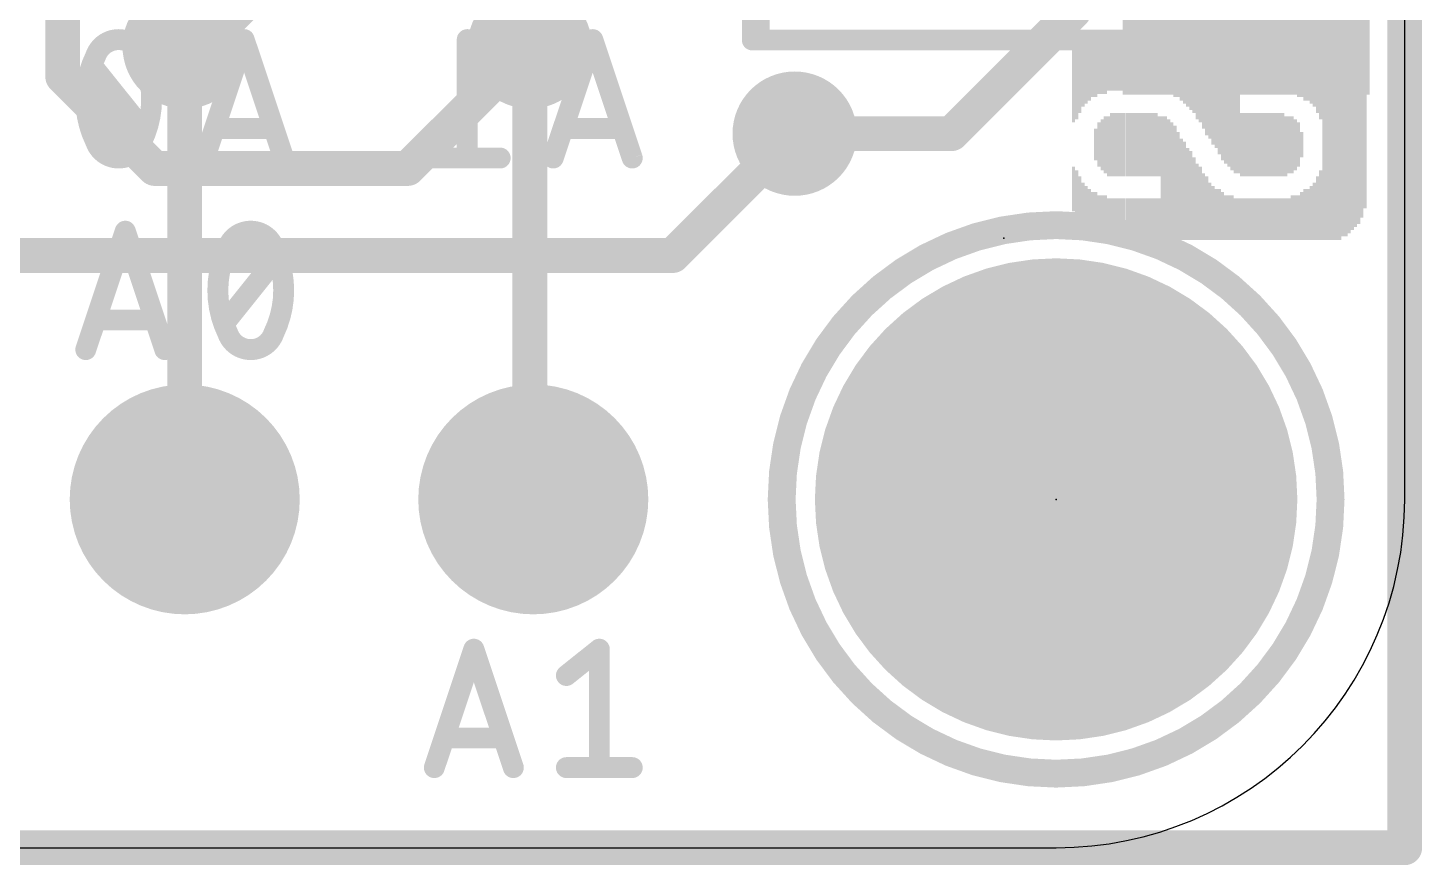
# Model space of a CAD drawing. Extents: x -0.1 to 25.5, y -0.1 to 17.9.
# Drawn here: x 15.37 to 25.53, y -0.13 to 5.98 of the extents above; entities that cross this region are included whole.
import ezdxf

# ---------------------------------------------------------------- set-up
doc = ezdxf.new("R2010")
doc.units = 0
for name, color, linetype in [('1', 12, 'CONTINUOUS'), ('16', 5, 'CONTINUOUS'), ('17', 110, 'CONTINUOUS'), ('18', 110, 'CONTINUOUS'), ('20', 4, 'CONTINUOUS'), ('21', 40, 'CONTINUOUS'), ('22', 6, 'CONTINUOUS'), ('23', 53, 'CONTINUOUS'), ('24', 53, 'CONTINUOUS'), ('51', 253, 'CONTINUOUS')]:
    doc.layers.add(name, color=color, linetype=linetype)

# ---------------------------------------------------------------- blocks, each defined once
blk = doc.blocks.new('RECT')
blk.add_solid([(-0.5, -0.5), (0.5, -0.5), (-0.5, 0.5), (0.5, 0.5)])
blk = doc.blocks.new('ROUNDP')
at = {"const_width": 0.5}
blk.add_lwpolyline([(0, -0.25, 1), (0, 0.25, 1), (0, -0.25)], format="xyb", dxfattribs=at)
blk = doc.blocks.new('ROUNDV')
at = {"const_width": 0.5}
blk.add_lwpolyline([(0, -0.25, 1), (0, 0.25, 1), (0, -0.25)], format="xyb", dxfattribs=at)

msp = doc.modelspace()

# ---------------------------------------------------------------- linework, layer by layer
at = {"layer": '1', "const_width": 0.254}
for points in [[(17.526, 6.731), (16.637, 5.842)], [(15.621, 6.535), (15.621, 5.6231)], [(16.637, 5.842), (16.51, 5.842)], [(18.1356, 4.953), (19.0246, 5.842)], [(15.621, 5.6231), (16.2911, 4.953)], [(20.955, 5.207), (20.066, 4.318)], [(16.2911, 4.953), (18.1356, 4.953)], [(20.066, 4.318), (13.97, 4.318)]]:
    msp.add_lwpolyline(points, dxfattribs=at)
at = {"layer": '1', "const_width": 0.127}
for points in [[(16.51, 5.9055, 1), (16.51, 5.7785)], [(16.5921, 5.8869, 1), (16.6819, 5.7971)], [(16.637, 5.7785, 1), (16.637, 5.9055)], [(19.0695, 5.7971, 1), (18.9797, 5.8869)], [(15.6659, 5.668, 1), (15.5761, 5.5782)], [(15.5575, 5.6231, 1), (15.6845, 5.6231)], [(20.9999, 5.1621, 1), (20.9101, 5.2519)], [(16.2911, 5.0165, 1), (16.2911, 4.8895)], [(18.1356, 4.8895, 1), (18.1356, 5.0165)], [(16.2462, 4.9081, 1), (16.336, 4.9979)], [(18.0907, 4.9979, 1), (18.1805, 4.9081)], [(20.0211, 4.3629, 1), (20.1109, 4.2731)], [(20.066, 4.2545, 1), (20.066, 4.3815)]]:
    msp.add_lwpolyline(points, format="xyb", dxfattribs=at)
at = {"layer": '16', "const_width": 0.254}
for points in [[(25.4, 0), (25.4, 17.78)], [(22.987, 9.017), (22.987, 6.096)], [(16.51, 6.9088), (16.51, 5.842)], [(19.0246, 6.9088), (19.0246, 5.842)], [(22.987, 6.096), (22.098, 5.207)], [(16.51, 5.842), (16.51, 2.54)], [(19.0246, 5.842), (19.0246, 2.5654)], [(22.098, 5.207), (20.955, 5.207)], [(19.0246, 2.5654), (19.05, 2.54)], [(0, 0), (25.4, 0)]]:
    msp.add_lwpolyline(points, dxfattribs=at)
at = {"layer": '16', "const_width": 0.127}
for points in [[(22.9235, 6.096, 1), (23.0505, 6.096)], [(16.5735, 5.842, 1), (16.4465, 5.842)], [(16.4465, 5.842, 1), (16.5735, 5.842)], [(19.0881, 5.842, 1), (18.9611, 5.842)], [(18.9611, 5.842, 1), (19.0881, 5.842)], [(20.955, 5.2705, 1), (20.955, 5.1435)], [(22.0531, 5.2519, 1), (22.1429, 5.1621)], [(22.098, 5.1435, 1), (22.098, 5.2705)], [(19.0695, 2.6103, 1), (18.9797, 2.5205)], [(19.0051, 2.4951, 1), (19.0949, 2.5849)], [(16.4465, 2.54, 1), (16.5735, 2.54)], [(18.9611, 2.5654, 1), (19.0881, 2.5654)], [(25.4, -0.0635, 1), (25.4, 0.0635)], [(25.3365, 0, 1), (25.4635, 0)]]:
    msp.add_lwpolyline(points, format="xyb", dxfattribs=at)
at = {"layer": '20'}
for p, q in [((25.4, 2.54), (25.4, 15.24)), ((2.54, 0), (22.86, 0))]:
    msp.add_line(p, q, dxfattribs=at)
msp.add_arc((22.86, 2.54), 2.54, 270, 0, dxfattribs=at)
at = {"layer": '21', "const_width": 0.1524}
for points in [[(20.646, 5.89), (20.646, 6.99)], [(23.246, 5.89), (20.646, 5.89)], [(15.7889, 3.6322), (16.0768, 4.4958)], [(16.0768, 4.4958), (16.3647, 3.6322)], [(16.7993, 3.8241), (17.1831, 4.3039)], [(16.2927, 3.8481), (15.8609, 3.8481)], [(18.3289, 0.5842), (18.6168, 1.4478)], [(18.6168, 1.4478), (18.9047, 0.5842)], [(19.2913, 1.2559), (19.5312, 1.4478)], [(19.5312, 1.4478), (19.5312, 0.5842)], [(18.8327, 0.8001), (18.4009, 0.8001)], [(19.2913, 0.5842), (19.7711, 0.5842)]]:
    msp.add_lwpolyline(points, dxfattribs=at)
at = {"layer": '21'}
for points, const_width in [([(20.646, 5.9281, 1), (20.646, 5.8519)], 0.0762), ([(20.6079, 5.89, 1), (20.6841, 5.89)], 0.0762), ([(23.246, 5.8519, 1), (23.246, 5.9281)], 0.0762), ([(16.1129, 4.5078, 1), (16.0406, 4.4838)], 0.0762), ([(16.1129, 4.4838, 1), (16.0406, 4.5078)], 0.0762), ([(16.9912, 4.4958, 0.3205), (16.8233, 4.3759)], 0.1524), ([(17.1591, 4.3759, 0.3205), (16.9912, 4.4958)], 0.1524), ([(16.9912, 4.5339, 1), (16.9912, 4.4577)], 0.0762), ([(16.9912, 4.4577, 1), (16.9912, 4.5339)], 0.0762), ([(22.86, 0.54, 1), (22.86, 4.54, 1), (22.86, 0.54)], 0.2032), ([(16.8233, 4.3759, 0.1139), (16.7513, 4.064)], 0.1524), ([(16.7872, 4.3882, 1), (16.8593, 4.3635)], 0.0762), ([(16.8575, 4.3592, 1), (16.789, 4.3925)], 0.0762), ([(17.2311, 4.064, 0.1139), (17.1591, 4.3759)], 0.1524), ([(17.1934, 4.3925, 1), (17.1249, 4.3592)], 0.0762), ([(17.1231, 4.3635, 1), (17.1952, 4.3882)], 0.0762), ([(17.2129, 4.2801, 1), (17.1533, 4.3277)], 0.0762), ([(16.7513, 4.064, 0.1139), (16.8233, 3.7521)], 0.1524), ([(16.7894, 4.064, 1), (16.7132, 4.064)], 0.0762), ([(16.7132, 4.064, 1), (16.7894, 4.064)], 0.0762), ([(17.1591, 3.7521, 0.1139), (17.2311, 4.064)], 0.1524), ([(17.2692, 4.064, 1), (17.193, 4.064)], 0.0762), ([(17.193, 4.064, 1), (17.2692, 4.064)], 0.0762), ([(15.8609, 3.8862, 1), (15.8609, 3.81)], 0.0762), ([(16.2927, 3.81, 1), (16.2927, 3.8862)], 0.0762), ([(16.7695, 3.8479, 1), (16.829, 3.8003)], 0.0762), ([(16.8593, 3.7645, 1), (16.7872, 3.7398)], 0.0762), ([(16.8233, 3.7521, 0.3205), (16.9912, 3.6322)], 0.1524), ([(16.789, 3.7354, 1), (16.8575, 3.7688)], 0.0762), ([(16.9912, 3.6322, 0.3205), (17.1591, 3.7521)], 0.1524), ([(17.1249, 3.7688, 1), (17.1934, 3.7354)], 0.0762), ([(17.1951, 3.7398, 1), (17.1231, 3.7645)], 0.0762), ([(15.7528, 3.6442, 1), (15.8251, 3.6202)], 0.0762), ([(16.3285, 3.6202, 1), (16.4008, 3.6442)], 0.0762), ([(16.9912, 3.6703, 1), (16.9912, 3.5941)], 0.0762), ([(16.9912, 3.5941, 1), (16.9912, 3.6703)], 0.0762), ([(18.6529, 1.4598, 1), (18.5806, 1.4358)], 0.0762), ([(18.6529, 1.4358, 1), (18.5806, 1.4598)], 0.0762), ([(19.5693, 1.4478, 1), (19.4931, 1.4478)], 0.0762), ([(19.555, 1.418, 1), (19.5074, 1.4776)], 0.0762), ([(19.2675, 1.2856, 1), (19.3151, 1.2261)], 0.0762), ([(18.4009, 0.8382, 1), (18.4009, 0.762)], 0.0762), ([(18.8327, 0.762, 1), (18.8327, 0.8382)], 0.0762), ([(18.2928, 0.5962, 1), (18.3651, 0.5722)], 0.0762), ([(18.8685, 0.5722, 1), (18.9408, 0.5962)], 0.0762), ([(19.2913, 0.6223, 1), (19.2913, 0.5461)], 0.0762), ([(19.4931, 0.5842, 1), (19.5693, 0.5842)], 0.0762), ([(19.7711, 0.5461, 1), (19.7711, 0.6223)], 0.0762)]:
    msp.add_lwpolyline(points, format="xyb", dxfattribs=dict(at, const_width=const_width))
at = {"layer": '22'}
for points, const_width in [([(16.0288, 5.8928, 0.3205), (15.8609, 5.7729)], 0.1524), ([(16.1967, 5.7729, 0.3205), (16.0288, 5.8928)], 0.1524), ([(16.0288, 5.9309, 1), (16.0288, 5.8547)], 0.0762), ([(16.0288, 5.8547, 1), (16.0288, 5.9309)], 0.0762), ([(16.9794, 5.9048, 1), (16.9071, 5.8808)], 0.0762), ([(16.9794, 5.8808, 1), (16.9071, 5.9048)], 0.0762), ([(18.5926, 5.9226, 1), (18.545, 5.863)], 0.0762), ([(18.6069, 5.8928, 1), (18.5307, 5.8928)], 0.0762), ([(19.5194, 5.9048, 1), (19.4471, 5.8808)], 0.0762), ([(19.5194, 5.8808, 1), (19.4471, 5.9048)], 0.0762), ([(15.8609, 5.7729, 0.1139), (15.7889, 5.461)], 0.1524), ([(15.8248, 5.7852, 1), (15.8969, 5.7605)], 0.0762), ([(15.8951, 5.7562, 1), (15.8266, 5.7895)], 0.0762), ([(16.2687, 5.461, 0.1139), (16.1967, 5.7729)], 0.1524), ([(16.231, 5.7895, 1), (16.1625, 5.7562)], 0.0762), ([(16.1607, 5.7605, 1), (16.2328, 5.7852)], 0.0762), ([(15.8667, 5.7247, 1), (15.8071, 5.6771)], 0.0762), ([(18.7849, 5.6711, 1), (18.8325, 5.7306)], 0.0762), ([(15.7889, 5.461, 0.1139), (15.8609, 5.1491)], 0.1524), ([(15.827, 5.461, 1), (15.7508, 5.461)], 0.0762), ([(15.7508, 5.461, 1), (15.827, 5.461)], 0.0762), ([(16.1967, 5.1491, 0.1139), (16.2687, 5.461)], 0.1524), ([(16.3068, 5.461, 1), (16.2306, 5.461)], 0.0762), ([(16.2306, 5.461, 1), (16.3068, 5.461)], 0.0762), ([(16.7273, 5.2832, 1), (16.7273, 5.207)], 0.0762), ([(17.1591, 5.207, 1), (17.1591, 5.2832)], 0.0762), ([(19.2673, 5.2832, 1), (19.2673, 5.207)], 0.0762), ([(19.6991, 5.207, 1), (19.6991, 5.2832)], 0.0762), ([(15.8609, 5.1491, 0.3205), (16.0288, 5.0292)], 0.1524), ([(15.8969, 5.1615, 1), (15.8249, 5.1368)], 0.0762), ([(15.8266, 5.1324, 1), (15.8951, 5.1658)], 0.0762), ([(16.0288, 5.0292, 0.3205), (16.1967, 5.1491)], 0.1524), ([(16.1625, 5.1658, 1), (16.231, 5.1324)], 0.0762), ([(16.2328, 5.1368, 1), (16.1607, 5.1615)], 0.0762), ([(16.191, 5.1973, 1), (16.2505, 5.2449)], 0.0762), ([(16.0288, 5.0673, 1), (16.0288, 4.9911)], 0.0762), ([(16.0288, 4.9911, 1), (16.0288, 5.0673)], 0.0762), ([(18.3289, 5.0673, 1), (18.3289, 4.9911)], 0.0762), ([(18.8087, 4.9911, 1), (18.8087, 5.0673)], 0.0762), ([(16.6192, 5.0412, 1), (16.6915, 5.0172)], 0.0762), ([(17.1949, 5.0172, 1), (17.2672, 5.0412)], 0.0762), ([(18.5307, 5.0292, 1), (18.6069, 5.0292)], 0.0762), ([(19.1592, 5.0412, 1), (19.2315, 5.0172)], 0.0762), ([(19.7349, 5.0172, 1), (19.8072, 5.0412)], 0.0762)]:
    msp.add_lwpolyline(points, format="xyb", dxfattribs=dict(at, const_width=const_width))
at = {"layer": '22', "const_width": 0.1524}
for points in [[(16.9432, 5.8928), (16.6553, 5.0292)], [(17.2311, 5.0292), (16.9432, 5.8928)], [(18.8087, 5.7009), (18.5688, 5.8928)], [(18.5688, 5.8928), (18.5688, 5.0292)], [(19.4832, 5.8928), (19.1953, 5.0292)], [(19.7711, 5.0292), (19.4832, 5.8928)], [(16.2207, 5.2211), (15.8369, 5.7009)], [(16.7273, 5.2451), (17.1591, 5.2451)], [(19.2673, 5.2451), (19.6991, 5.2451)], [(18.8087, 5.0292), (18.3289, 5.0292)]]:
    msp.add_lwpolyline(points, dxfattribs=at)
at = {"layer": '23'}
msp.add_point((22.86, 2.54), dxfattribs=at)
at = {"layer": '24'}
msp.add_point((22.479, 4.445), dxfattribs=at)
at = {"layer": '51', "const_width": 0.1524}
for points in [[(20.696, 5.89), (20.696, 11.99)], [(24.946, 11.99), (24.946, 5.89)], [(24.946, 5.89), (20.696, 5.89)]]:
    msp.add_lwpolyline(points, dxfattribs=at)
at = {"layer": '51', "const_width": 0.0762}
for points in [[(20.696, 5.9281, 1), (20.696, 5.8519)], [(20.6579, 5.89, 1), (20.7341, 5.89)], [(24.9079, 5.89, 1), (24.9841, 5.89)], [(24.946, 5.8519, 1), (24.946, 5.9281)]]:
    msp.add_lwpolyline(points, format="xyb", dxfattribs=at)

# ---------------------------------------------------------------- block references
at = {"layer": '1', "xscale": 1.8, "yscale": 1.2, "rotation": 180}
msp.add_blockref('RECT', (24.246, 6.09), dxfattribs=at)
at = {"layer": '17', "xscale": 3.516, "yscale": 3.516}
msp.add_blockref('ROUNDP', (22.86, 2.54), dxfattribs=at)
msp.add_blockref('ROUNDP', (22.86, 2.54), dxfattribs=at)
at = {"layer": '17', "xscale": 1.6764, "yscale": 1.6764, "rotation": 90}
for p in [(16.51, 2.54), (16.51, 2.54), (19.05, 2.54), (19.05, 2.54)]:
    msp.add_blockref('ROUNDP', p, dxfattribs=at)
at = {"layer": '18', "xscale": 0.9064, "yscale": 0.9064}
for p in [(16.51, 5.842), (16.51, 5.842), (19.0246, 5.842), (19.0246, 5.842), (20.955, 5.207), (20.955, 5.207)]:
    msp.add_blockref('ROUNDV', p, dxfattribs=at)
at = {"layer": '22', "rotation": 90}
for p, xscale, yscale in [((22.987, 5.588), 0.5994, 0.0229), ((23.01, 5.5994), 0.5766, 0.0231), ((23.0331, 5.6223), 0.5309, 0.0231), ((23.0562, 5.6452), 0.4851, 0.0231), ((23.0793, 5.6566), 0.4623, 0.0231), ((23.1024, 5.668), 0.4394, 0.0231), ((23.1256, 5.6807), 0.414, 0.0231), ((23.1487, 5.6807), 0.414, 0.0231), ((23.1718, 5.6921), 0.3912, 0.0231), ((23.1949, 5.6921), 0.3912, 0.0231), ((23.218, 5.6921), 0.3912, 0.0231), ((23.241, 5.7036), 0.3683, 0.0229), ((23.264, 5.7036), 0.3683, 0.0231), ((23.2871, 5.7036), 0.3683, 0.0231), ((23.3102, 5.7036), 0.3683, 0.0231), ((23.3333, 5.7036), 0.3683, 0.0231), ((23.3564, 5.7036), 0.3683, 0.0231), ((23.3796, 5.7036), 0.3683, 0.0231), ((23.4027, 5.7036), 0.3683, 0.0231), ((23.4258, 5.7036), 0.3683, 0.0231), ((23.4489, 5.7036), 0.3683, 0.0231), ((23.472, 5.7036), 0.3683, 0.0231), ((23.495, 5.7036), 0.3683, 0.0229), ((23.518, 5.7036), 0.3683, 0.0231), ((23.5411, 5.7036), 0.3683, 0.0231), ((23.5642, 5.7036), 0.3683, 0.0231), ((23.5873, 5.7036), 0.3683, 0.0231), ((23.6104, 5.7036), 0.3683, 0.0231), ((23.6336, 5.7036), 0.3683, 0.0231), ((23.6567, 5.7036), 0.3683, 0.0231), ((23.6798, 5.6921), 0.3912, 0.0231), ((23.7029, 5.6921), 0.3912, 0.0231), ((23.726, 5.6807), 0.414, 0.0231), ((23.749, 5.6807), 0.414, 0.0229), ((23.772, 5.668), 0.4394, 0.0231), ((23.7951, 5.6566), 0.4623, 0.0231), ((23.8182, 5.6452), 0.4851, 0.0231), ((23.8413, 5.6337), 0.508, 0.0231), ((23.8644, 5.6223), 0.5309, 0.0231), ((23.8876, 5.5994), 0.5766, 0.0231), ((23.9107, 5.588), 0.5994, 0.0231), ((23.9338, 5.5651), 0.6452, 0.0231), ((23.9569, 5.541), 0.6934, 0.0231), ((23.98, 5.5296), 0.7163, 0.0231), ((24.003, 5.5067), 0.762, 0.0229), ((24.026, 5.4953), 0.7849, 0.0231), ((24.0491, 5.4724), 0.8306, 0.0231), ((24.0722, 5.4496), 0.8763, 0.0231), ((24.0953, 5.4381), 0.8992, 0.0231), ((24.1184, 5.4267), 0.922, 0.0231), ((24.1416, 5.414), 0.9474, 0.0231), ((24.1647, 5.4026), 0.9703, 0.0231), ((24.1878, 5.4026), 0.9703, 0.0231), ((24.2109, 5.7036), 0.3683, 0.0231), ((24.234, 5.7036), 0.3683, 0.0231), ((24.257, 5.7036), 0.3683, 0.0229), ((24.28, 5.7036), 0.3683, 0.0231), ((24.3031, 5.7036), 0.3683, 0.0231), ((24.3262, 5.7036), 0.3683, 0.0231), ((24.3493, 5.7036), 0.3683, 0.0231), ((24.3724, 5.7036), 0.3683, 0.0231), ((24.3956, 5.7036), 0.3683, 0.0231), ((24.4187, 5.7036), 0.3683, 0.0231), ((24.4418, 5.7036), 0.3683, 0.0231), ((24.4649, 5.7036), 0.3683, 0.0231), ((24.488, 5.7036), 0.3683, 0.0231), ((24.511, 5.7036), 0.3683, 0.0229), ((24.534, 5.7036), 0.3683, 0.0231), ((24.5571, 5.6921), 0.3912, 0.0231), ((24.5802, 5.6921), 0.3912, 0.0231), ((24.6033, 5.6921), 0.3912, 0.0231), ((24.6264, 5.6807), 0.414, 0.0231), ((24.8111, 5.16), 1.4554, 0.0231), ((24.8342, 5.16), 1.4554, 0.0231), ((24.8573, 5.16), 1.4554, 0.0231), ((24.8804, 5.16), 1.4554, 0.0231), ((24.9036, 5.16), 1.4554, 0.0231), ((24.9267, 5.16), 1.4554, 0.0231), ((24.9498, 5.1727), 1.43, 0.0231), ((24.9729, 5.1727), 1.43, 0.0231), ((24.996, 5.1841), 1.4072, 0.0231), ((25.019, 5.1956), 1.3843, 0.0229), ((25.042, 5.207), 1.3614, 0.0231), ((25.0651, 5.2184), 1.3386, 0.0231), ((25.0882, 5.2413), 1.2929, 0.0231), ((25.1113, 5.2756), 1.2243, 0.0231), ((24.6496, 5.5766), 0.2057, 0.0231), ((24.6727, 5.5639), 0.2311, 0.0231), ((24.6958, 5.5639), 0.2311, 0.0231), ((24.7189, 5.5524), 0.254, 0.0231), ((24.742, 5.541), 0.2769, 0.0231), ((24.765, 5.5182), 0.3226, 0.0229), ((24.788, 5.4953), 0.3683, 0.0231), ((23.1718, 5.127), 0.3226, 0.0231), ((23.1949, 5.1257), 0.3708, 0.0231), ((23.218, 5.1257), 0.4166, 0.0231), ((23.241, 5.1143), 0.4394, 0.0229), ((23.264, 5.1257), 0.4623, 0.0231), ((23.2871, 5.1257), 0.4623, 0.0231), ((23.3102, 5.1257), 0.4623, 0.0231), ((23.3333, 5.1257), 0.4623, 0.0231), ((23.3564, 5.1257), 0.4623, 0.0231), ((23.3796, 5.1257), 0.4623, 0.0231), ((23.4027, 5.1257), 0.4623, 0.0231), ((23.4258, 5.1257), 0.4623, 0.0231), ((23.4489, 5.1257), 0.4623, 0.0231), ((23.472, 5.1257), 0.4623, 0.0231), ((23.495, 5.1257), 0.4623, 0.0229), ((23.518, 5.1257), 0.4623, 0.0231), ((23.5411, 5.1257), 0.4623, 0.0231), ((23.5642, 5.1257), 0.4623, 0.0231), ((23.5873, 5.1257), 0.4623, 0.0231), ((23.6104, 5.1143), 0.4394, 0.0231), ((23.6336, 4.8832), 0.9017, 0.0231), ((23.6567, 4.8832), 0.9017, 0.0231), ((23.6798, 4.8717), 0.8788, 0.0231), ((23.7029, 4.8603), 0.856, 0.0231), ((24.2109, 5.1257), 0.4623, 0.0231), ((24.234, 5.1257), 0.4623, 0.0231), ((24.257, 5.1257), 0.4623, 0.0229), ((24.28, 5.1257), 0.4623, 0.0231), ((24.3031, 5.1257), 0.4623, 0.0231), ((24.3262, 5.1257), 0.4623, 0.0231), ((24.3493, 5.1257), 0.4623, 0.0231), ((24.3724, 5.1257), 0.4623, 0.0231), ((24.3956, 5.1257), 0.4623, 0.0231), ((24.4187, 5.1257), 0.4623, 0.0231), ((24.4418, 5.1257), 0.4623, 0.0231), ((24.4649, 5.1257), 0.4623, 0.0231), ((24.488, 5.1257), 0.4623, 0.0231), ((24.511, 5.1257), 0.4623, 0.0229), ((24.534, 5.1143), 0.4394, 0.0231), ((24.5571, 5.1257), 0.4166, 0.0231), ((24.5802, 5.1257), 0.4166, 0.0231), ((24.6033, 5.1257), 0.3708, 0.0231), ((24.6264, 5.127), 0.3226, 0.0231), ((23.1487, 5.127), 0.2311, 0.0231), ((23.726, 4.8489), 0.8331, 0.0231), ((23.749, 4.826), 0.7874, 0.0229), ((24.6496, 5.127), 0.1854, 0.0231), ((23.772, 4.8019), 0.7391, 0.0231), ((23.7951, 4.7904), 0.7163, 0.0231), ((23.8182, 4.7676), 0.6706, 0.0231), ((23.8413, 4.7561), 0.6477, 0.0231), ((23.8644, 4.7333), 0.602, 0.0231), ((23.8876, 4.7104), 0.5563, 0.0231), ((22.987, 4.8031), 0.3251, 0.0229), ((23.01, 4.7676), 0.3454, 0.0231), ((23.0331, 4.7219), 0.3454, 0.0231), ((23.9107, 4.699), 0.5334, 0.0231), ((23.9338, 4.6749), 0.4851, 0.0231), ((23.9569, 4.6634), 0.4623, 0.0231), ((24.765, 4.6634), 0.4623, 0.0229), ((24.788, 4.6863), 0.508, 0.0231), ((23.0562, 4.6876), 0.3226, 0.0231), ((23.0793, 4.6647), 0.3226, 0.0231), ((23.1024, 4.6418), 0.3226, 0.0231), ((23.1256, 4.619), 0.3226, 0.0231), ((23.1487, 4.619), 0.3226, 0.0231), ((23.98, 4.6406), 0.4166, 0.0231), ((24.003, 4.6292), 0.3937, 0.0229), ((24.026, 4.6177), 0.3708, 0.0231), ((24.0491, 4.6177), 0.3708, 0.0231), ((24.0722, 4.6063), 0.348, 0.0231), ((24.6496, 4.6063), 0.348, 0.0231), ((24.6727, 4.6177), 0.3708, 0.0231), ((24.6958, 4.6177), 0.3708, 0.0231), ((24.7189, 4.6292), 0.3937, 0.0231), ((24.742, 4.6406), 0.4166, 0.0231), ((23.1718, 4.5949), 0.3251, 0.0231), ((23.1949, 4.5949), 0.3251, 0.0231), ((23.218, 4.5949), 0.3251, 0.0231), ((23.241, 4.5834), 0.3023, 0.0229), ((23.264, 4.5834), 0.3023, 0.0231), ((23.2871, 4.5834), 0.3023, 0.0231), ((23.3102, 4.5834), 0.3023, 0.0231), ((23.3333, 4.5834), 0.3023, 0.0231), ((23.3564, 4.5834), 0.3023, 0.0231), ((23.3796, 4.5834), 0.3023, 0.0231), ((23.4027, 4.5834), 0.3023, 0.0231), ((23.4258, 4.5834), 0.3023, 0.0231), ((23.4489, 4.5834), 0.3023, 0.0231), ((23.472, 4.5834), 0.3023, 0.0231), ((23.495, 4.5834), 0.3023, 0.0229), ((23.518, 4.5834), 0.3023, 0.0231), ((23.5411, 4.5834), 0.3023, 0.0231), ((23.5642, 4.5834), 0.3023, 0.0231), ((23.5873, 4.5834), 0.3023, 0.0231), ((23.6104, 4.5834), 0.3023, 0.0231), ((24.0953, 4.5949), 0.3251, 0.0231), ((24.1184, 4.5949), 0.3251, 0.0231), ((24.1416, 4.5949), 0.3251, 0.0231), ((24.1647, 4.5834), 0.3023, 0.0231), ((24.1878, 4.5834), 0.3023, 0.0231), ((24.2109, 4.5834), 0.3023, 0.0231), ((24.234, 4.5834), 0.3023, 0.0231), ((24.257, 4.5834), 0.3023, 0.0229), ((24.28, 4.5834), 0.3023, 0.0231), ((24.3031, 4.5834), 0.3023, 0.0231), ((24.3262, 4.5834), 0.3023, 0.0231), ((24.3493, 4.5834), 0.3023, 0.0231), ((24.3724, 4.5834), 0.3023, 0.0231), ((24.3956, 4.5834), 0.3023, 0.0231), ((24.4187, 4.5834), 0.3023, 0.0231), ((24.4418, 4.5834), 0.3023, 0.0231), ((24.4649, 4.5834), 0.3023, 0.0231), ((24.488, 4.5834), 0.3023, 0.0231), ((24.511, 4.5834), 0.3023, 0.0229), ((24.534, 4.5834), 0.3023, 0.0231), ((24.5571, 4.5834), 0.3023, 0.0231), ((24.5802, 4.5949), 0.3251, 0.0231), ((24.6033, 4.5949), 0.3251, 0.0231), ((24.6264, 4.5949), 0.3251, 0.0231)]:
    msp.add_blockref('RECT', p, dxfattribs=dict(at, xscale=xscale, yscale=yscale))
at = {"layer": '51', "xscale": 0.508, "yscale": 0.508}
for p in [(16.51, 2.54), (19.05, 2.54)]:
    msp.add_blockref('RECT', p, dxfattribs=at)

doc.saveas('drawing.dxf')
